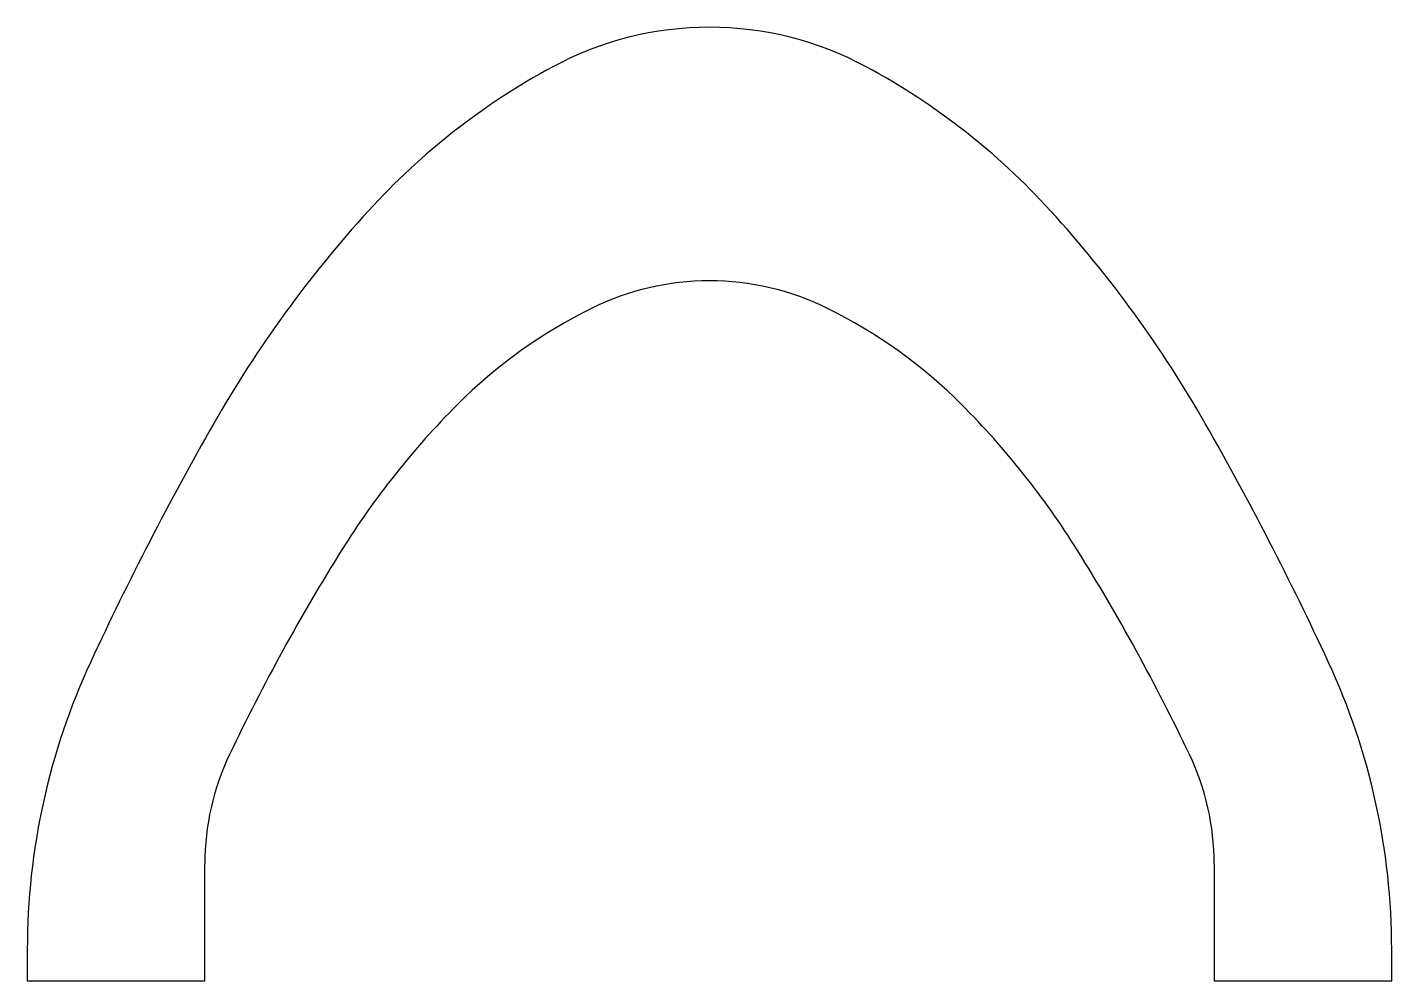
# Model space of a CAD drawing. Header units: metres. Extents: x 0 to 2690, y 0 to 1880.
import ezdxf

# ---------------------------------------------------------------- set-up
doc = ezdxf.new("R2010")
doc.units = ezdxf.units.M

msp = doc.modelspace()

# ---------------------------------------------------------------- linework, layer by layer
at = {"layer": 'PARAMETRIX'}
for p, q in [((350, 0), (350, 230.7545)), ((2340, 230.7545), (2340, 0)), ((0, 61.2108), (0, 0)), ((2690, 0), (2690, 61.2108)), ((0, 0), (350, 0)), ((2340, 0), (2690, 0))]:
    msp.add_line(p, q, dxfattribs=at)
for centre, radius, start, end in [((1345, 1228.5756), 651.4244, 90, 118.2869), ((1345, 1228.5756), 651.4244, 61.7131, 90), ((1685.3055, 596.2135), 1369.5398, 118.2869, 137.6908), ((1004.6945, 596.2135), 1369.5398, 42.3092, 61.7131), ((2422.0112, -74.3544), 2365.7308, 137.6908, 150.2807), ((267.9888, -74.3544), 2365.7308, 29.7193, 42.3092), ((1345, 855.0185), 524.9815, 90, 116.1632), ((1345, 855.0185), 524.9815, 63.8368, 90), ((1552.4953, 432.6483), 995.5672, 116.1632, 135.0833), ((1137.5047, 432.6483), 995.5672, 44.9167, 63.8368), ((1999.8091, -13.3664), 1627.2465, 135.0833, 147.9815), ((690.1909, -13.3664), 1627.2465, 32.0185, 44.9167), ((5789.5806, -1996.6882), 6243.3449, 150.2807, 155.1306), ((-3099.5806, -1996.6882), 6243.3449, 24.8694, 29.7193), ((4052.5333, -1296.9703), 4048.262, 147.9815, 154.4972), ((-1362.5333, -1296.9703), 4048.262, 25.5028, 32.0185), ((1350, 61.2108), 1350, 155.1306, 180), ((1340, 61.2108), 1350, 0, 24.8694), ((850, 230.7545), 500, 154.4972, 180), ((1840, 230.7545), 500, 0, 25.5028)]:
    msp.add_arc(centre, radius, start, end, dxfattribs=at)

doc.saveas('drawing.dxf')
